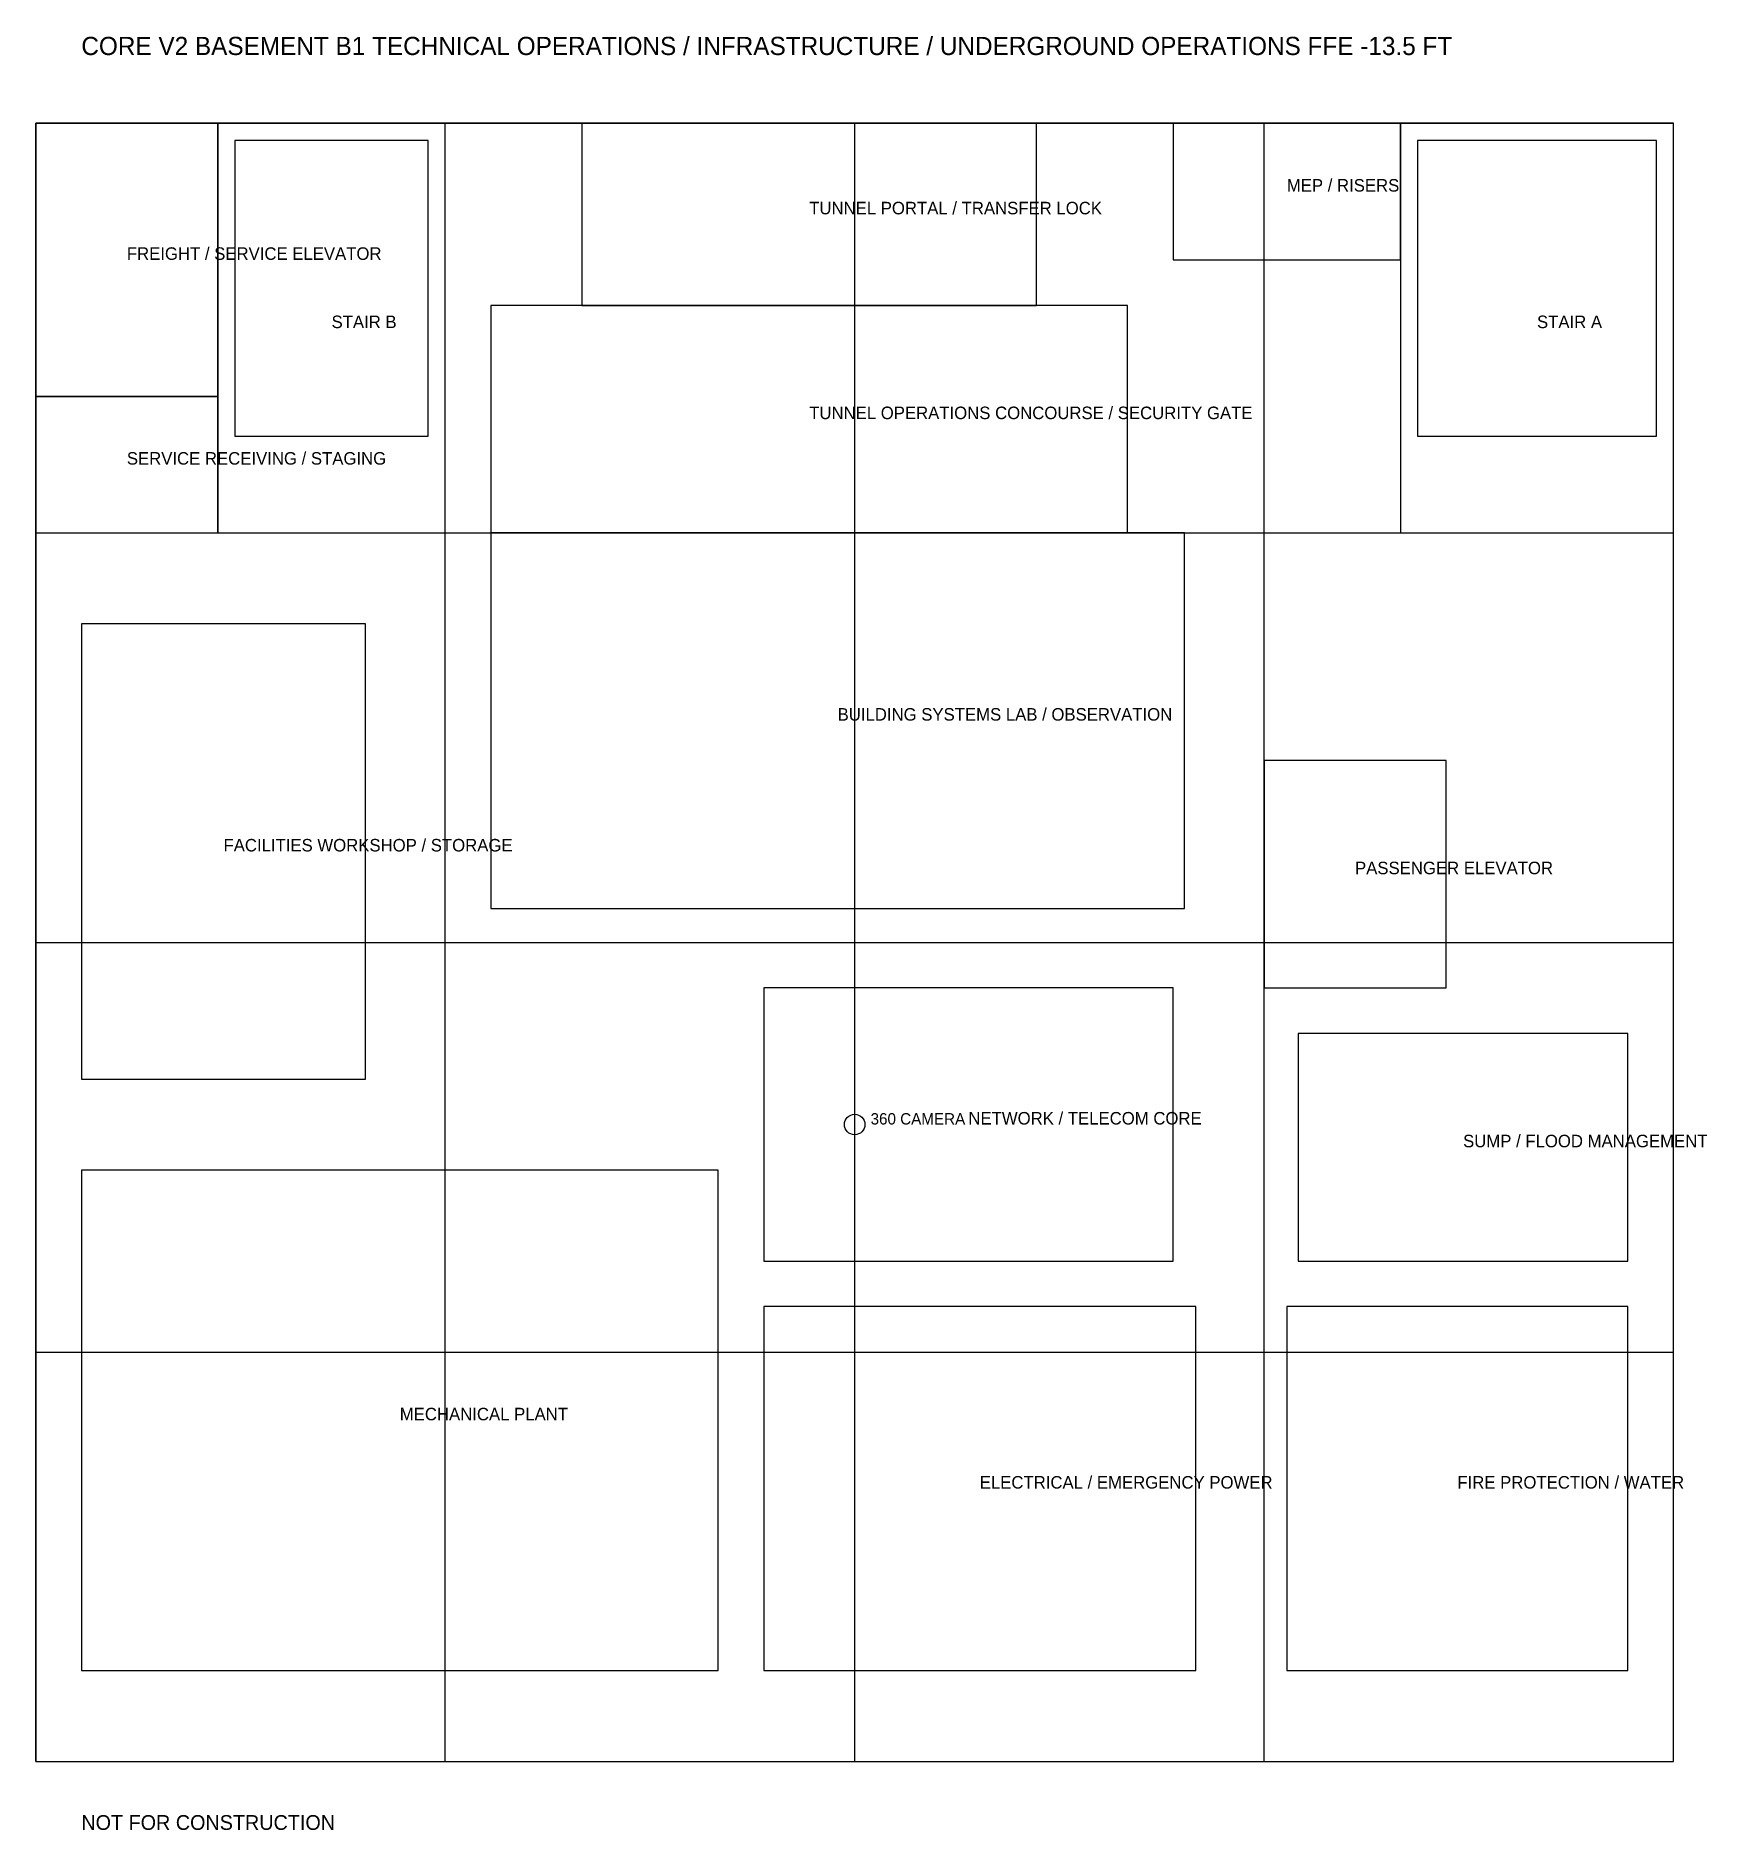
# Model space of a CAD drawing. Header units: metres. Extents: x 0 to 73.5, y -3 to 75.8.
import ezdxf

# ---------------------------------------------------------------- set-up
doc = ezdxf.new("R2010")
doc.units = ezdxf.units.M
for name, color, linetype in [('CORE', 1, 'Continuous'), ('GRID', 8, 'Continuous'), ('OPENINGS', 1, 'Continuous'), ('PROGRAM', 3, 'Continuous'), ('SHELL', 7, 'Continuous'), ('SUPPORT', 4, 'Continuous'), ('TEXT', 7, 'Continuous')]:
    doc.layers.add(name, color=color, linetype=linetype)

msp = doc.modelspace()

# ---------------------------------------------------------------- linework, layer by layer
at = {"layer": 'CORE'}
for points in [[(0, 60), (8, 60), (8, 72), (0, 72), (0, 60)], [(8, 54), (18, 54), (18, 72), (8, 72), (8, 54)], [(60, 54), (72, 54), (72, 72), (60, 72), (60, 54)], [(54, 34), (62, 34), (62, 44), (54, 44), (54, 34)]]:
    msp.add_lwpolyline(points, dxfattribs=at)
at = {"layer": 'GRID'}
for p, q in [((0, 0), (0, 72)), ((0, 72), (72, 72)), ((18, 0), (18, 72)), ((36, 0), (36, 72)), ((54, 0), (54, 72)), ((72, 0), (72, 72)), ((0, 54), (72, 54)), ((0, 36), (72, 36)), ((0, 18), (72, 18)), ((0, 0), (72, 0))]:
    msp.add_line(p, q, dxfattribs=at)
at = {"layer": 'OPENINGS'}
for points in [[(8.75, 58.25), (17.25, 58.25), (17.25, 71.25), (8.75, 71.25), (8.75, 58.25)], [(60.75, 58.25), (71.25, 58.25), (71.25, 71.25), (60.75, 71.25), (60.75, 58.25)]]:
    msp.add_lwpolyline(points, dxfattribs=at)
at = {"layer": 'PROGRAM'}
for points in [[(24, 64), (44, 64), (44, 72), (24, 72), (24, 64)], [(20, 54), (48, 54), (48, 64), (20, 64), (20, 54)], [(0, 54), (8, 54), (8, 60), (0, 60), (0, 54)], [(20, 37.5), (50.5, 37.5), (50.5, 54), (20, 54), (20, 37.5)], [(2, 30), (14.5, 30), (14.5, 50), (2, 50), (2, 30)], [(32, 22), (50, 22), (50, 34), (32, 34), (32, 22)], [(55.5, 22), (70, 22), (70, 32), (55.5, 32), (55.5, 22)], [(2, 4), (30, 4), (30, 26), (2, 26), (2, 4)], [(32, 4), (51, 4), (51, 20), (32, 20), (32, 4)], [(55, 4), (70, 4), (70, 20), (55, 20), (55, 4)]]:
    msp.add_lwpolyline(points, dxfattribs=at)
at = {"layer": 'SHELL'}
msp.add_lwpolyline([(0, 0), (72, 0), (72, 72), (0, 72), (0, 0)], dxfattribs=at)
at = {"layer": 'SUPPORT'}
msp.add_lwpolyline([(50, 66), (60, 66), (60, 72), (50, 72), (50, 66)], dxfattribs=at)
at = {"layer": 'TEXT'}
msp.add_circle((36, 28), 0.45, dxfattribs=at)

# ---------------------------------------------------------------- texts
for s, height, p in [('CORE V2 BASEMENT B1 TECHNICAL OPERATIONS / INFRASTRUCTURE / UNDERGROUND OPERATIONS FFE -13.5 FT', 0.8, (2, 75)), ('MEP / RISERS', 0.55, (55, 69)), ('TUNNEL PORTAL / TRANSFER LOCK', 0.55, (34, 68)), ('FREIGHT / SERVICE ELEVATOR', 0.55, (4, 66)), ('STAIR B', 0.55, (13, 63)), ('STAIR A', 0.55, (66, 63)), ('TUNNEL OPERATIONS CONCOURSE / SECURITY GATE', 0.55, (34, 59)), ('SERVICE RECEIVING / STAGING', 0.55, (4, 57)), ('BUILDING SYSTEMS LAB / OBSERVATION', 0.55, (35.25, 45.75)), ('FACILITIES WORKSHOP / STORAGE', 0.55, (8.25, 40)), ('PASSENGER ELEVATOR', 0.55, (58, 39)), ('360 CAMERA', 0.5, (36.7, 28)), ('NETWORK / TELECOM CORE', 0.55, (41, 28)), ('SUMP / FLOOD MANAGEMENT', 0.55, (62.75, 27)), ('MECHANICAL PLANT', 0.55, (16, 15)), ('ELECTRICAL / EMERGENCY POWER', 0.55, (41.5, 12)), ('FIRE PROTECTION / WATER', 0.55, (62.5, 12)), ('NOT FOR CONSTRUCTION', 0.65, (2, -3))]:
    msp.add_text(s, height=height, dxfattribs=at).set_placement(p)

doc.saveas('drawing.dxf')
